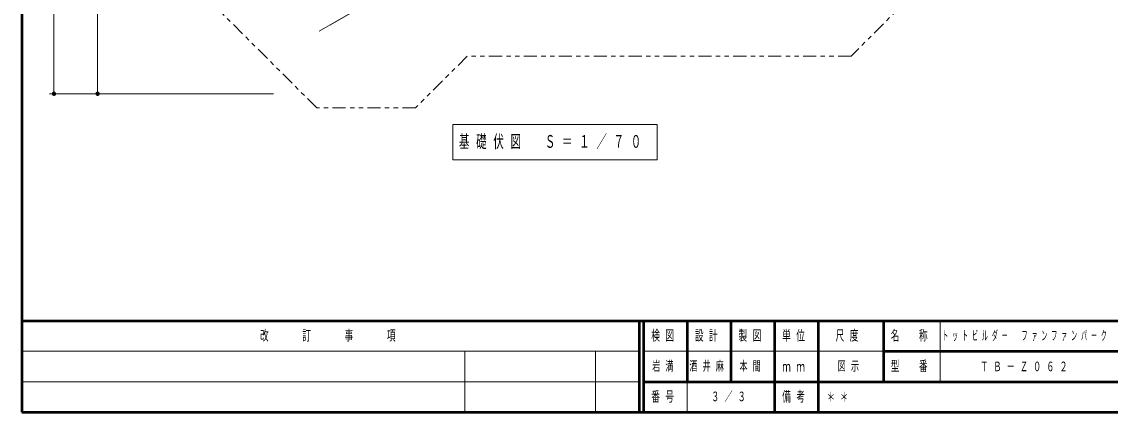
# Model space of a CAD drawing. Units: millimetres on the paper. Extents: x -385 to 0, y -594 to 267.
# Drawn here: x -385 to -135.6, y -594 to -504.4 of the extents above; entities that cross this region are included whole.
import ezdxf

# ---------------------------------------------------------------- set-up
doc = ezdxf.new("R2010")
doc.units = ezdxf.units.MM
doc.linetypes.add('USER3', pattern=[8, 3, -1, 1, -1, 1, -1])
doc.layers.add('LY_1', color=140, linetype='Continuous', lineweight=50)
doc.styles.add('ＭＳ ゴシック', font='')
doc.styles.get('ＭＳ ゴシック').set_extended_font_data('MS Gothic')

# ---------------------------------------------------------------- blocks, each defined once
blk = doc.blocks.new('filled_dot')
at = {"color": 0, "linetype": 'Continuous', "lineweight": -2, "const_width": 1.25}
blk.add_lwpolyline([(-0.625, 0, 1), (0.625, 0, 1)], format="xyb", close=True, dxfattribs=at)
blk = doc.blocks.new('open_arrow')
at = {"color": 0, "linetype": 'Continuous', "lineweight": -2}
blk.add_lwpolyline([(7.5, 1.25), (0, 0), (7.5, -1.25)], dxfattribs=at)

msp = doc.modelspace()

# ---------------------------------------------------------------- linework, layer by layer
at = {"layer": 'LY_1', "color": 7}
for p, q in [((-385, -327), (-385, -594)), ((-385, -573), (0, -573)), ((-385, -594), (0, -594))]:
    msp.add_line(p, q, dxfattribs=at)
at = {"layer": 'LY_1', "color": 7, "lineweight": 13}
for p, q in [((-377.622, -520.945), (-377.622, -382.541)), ((-367.622, -520.945), (-367.622, -471)), ((-306.066, -500.415), (-316.814, -506.621)), ((-327.294, -520.945), (-378.622, -520.945)), ((-327.294, -520.945), (-368.622, -520.945)), ((-286.21, -527.983), (-286.21, -536.116)), ((-239.41, -527.983), (-286.21, -527.983)), ((-239.41, -536.116), (-239.41, -527.983)), ((-286.21, -536.116), (-239.41, -536.116)), ((-174.5, -573), (-174.5, -587)), ((-385, -580), (-243.5, -580)), ((-283.5, -580), (-283.5, -594)), ((-253.5, -580), (-253.5, -594)), ((-242.5, -580), (-187.5, -580)), ((-385, -587), (-243.5, -587)), ((-232.5, -587), (-232.5, -594))]:
    msp.add_line(p, q, dxfattribs=at)
at = {"layer": 'LY_1', "color": 7, "linetype": 'USER3', "lineweight": 13}
for p, q in [((-136.618, -453.994), (-194.933, -512.308)), ((-317.41, -524.174), (-351.813, -489.771)), ((-282.908, -512.308), (-294.773, -524.174)), ((-194.933, -512.308), (-282.908, -512.308)), ((-294.773, -524.174), (-317.41, -524.174))]:
    msp.add_line(p, q, dxfattribs=at)
at = {"layer": 'LY_1'}
for p, q in [((-243.5, -573), (-243.5, -594)), ((-242.5, -573), (-242.5, -594)), ((-232.5, -573), (-232.5, -587)), ((-222.5, -573), (-222.5, -587)), ((-212.5, -573), (-212.5, -594)), ((-202.5, -573), (-202.5, -587)), ((-187.5, -573), (-187.5, -587)), ((-187.5, -580), (-70, -580)), ((-242.5, -587), (0, -587)), ((-202.5, -587), (-202.5, -594))]:
    msp.add_line(p, q, dxfattribs=at)
at = {"layer": 'LY_1', "color": 7, "lineweight": 13}
msp.add_lwpolyline([(-314.216, -505.121), (-307.793, -501.412), (-313.851, -504.91)], dxfattribs=at)

# ---------------------------------------------------------------- block references
for name, p, xscale, yscale, rotation in [('open_arrow', (-314.216, -505.121), 0.001, 0.001, 30), ('filled_dot', (-377.622, -520.945), 0.4, 0.4, 90), ('filled_dot', (-367.622, -520.945), 0.4, 0.4, 90)]:
    msp.add_blockref(name, p, dxfattribs=dict(at, xscale=xscale, yscale=yscale, rotation=rotation))

# ---------------------------------------------------------------- texts
at = {"layer": 'LY_1', "color": 7, "style": 'ＭＳ ゴシック'}
for s, insert, char_height, attachment_point in [('\\T1.64;\\W0.6;基礎伏図\u3000Ｓ＝１／７０', (-284.81, -532.05), 2.933, 4), ('\\T1.64;\\W0.6;改\u3000\u3000訂\u3000\u3000事\u3000\u3000項', (-314.25, -576.5), 2.346, 5), ('\\T1.64;\\W0.6;検図', (-237.5, -576.5), 2.346, 5), ('\\T1.64;\\W0.6;設計', (-227.5, -576.5), 2.346, 5), ('\\T1.64;\\W0.6;製図', (-217.5, -576.5), 2.346, 5), ('\\T1.64;\\W0.6;単位', (-207.5, -576.5), 2.346, 5), ('\\T1.64;\\W0.6;尺度', (-195.25, -576.5), 2.346, 5), ('\\T1.64;\\W0.6;名\u3000称', (-181, -576.5), 2.346, 5), ('\\T1.64;\\W0.45;トットビルダー\u3000ファンファンパーク', (-154.75, -576.5), 2.199, 5), ('\\T1.64;\\W0.6;岩満', (-237.5, -583.5), 2.199, 5), ('\\T1.64;\\W0.6;酒井麻', (-232, -583.5), 2.199, 4), ('\\T1.64;\\W0.6;本間', (-217.5, -583.5), 2.199, 5), ('\\T1.64;\\W0.6;ｍｍ', (-207.5, -583.5), 2.346, 5), ('\\T1.64;\\W0.6;図示', (-198, -583.5), 2.199, 4), ('\\T1.64;\\W0.6;型\u3000番', (-181, -583.5), 2.346, 5), ('\\T1.64;\\W0.6;ＴＢ－Ｚ０６２', (-154.75, -583.5), 2.199, 5), ('\\T1.64;\\W0.6;番号', (-237.5, -590.5), 2.346, 5), ('\\T1.64;\\W0.6;３／３', (-227, -590.5), 2.199, 4), ('\\T1.64;\\W0.6;備考', (-207.5, -590.5), 2.346, 5), ('\\T1.64;\\W0.6;＊＊', (-200.5, -590.5), 2.199, 4)]:
    msp.add_mtext(s, dxfattribs=dict(at, insert=insert, char_height=char_height, attachment_point=attachment_point))

doc.saveas('drawing.dxf')
